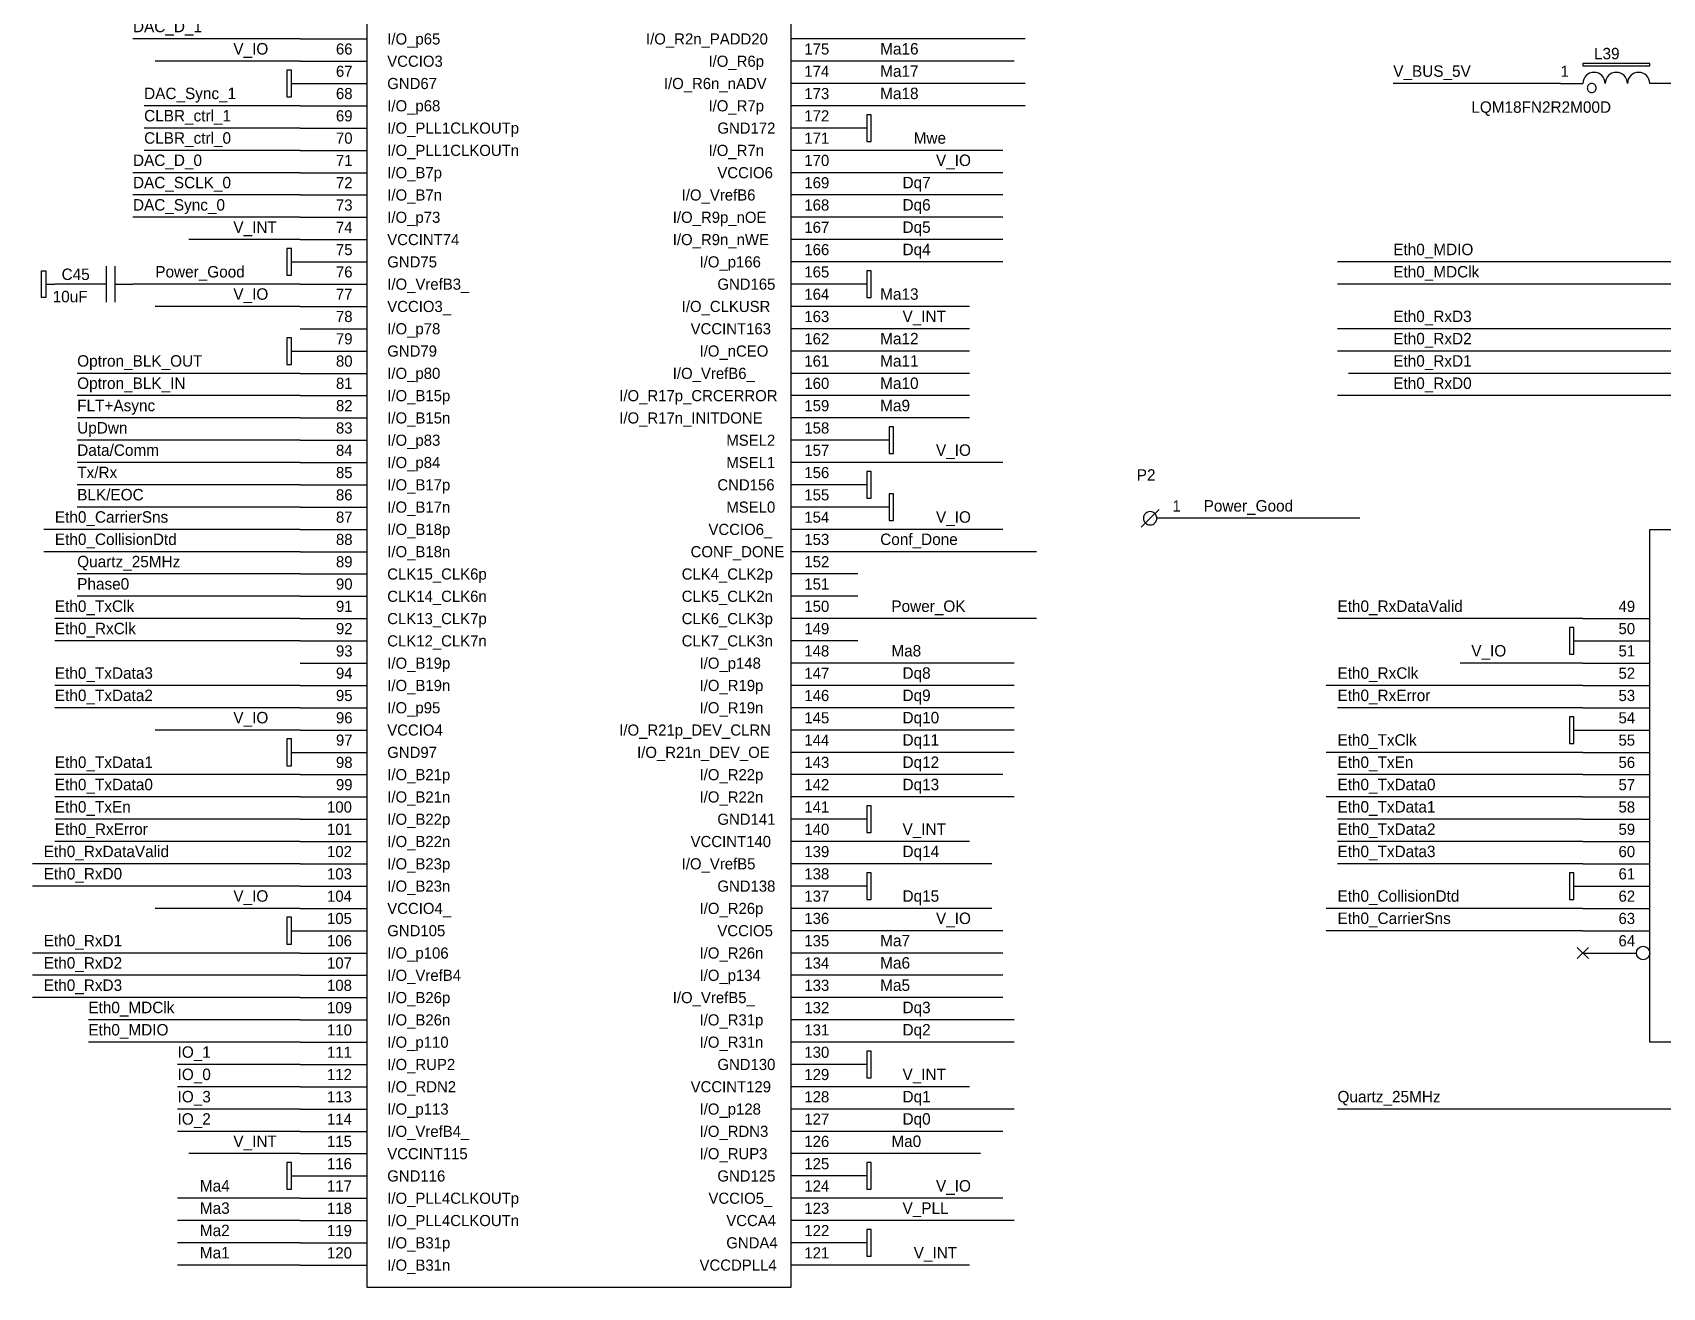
# Model space of a CAD drawing. Extents: x -0.1 to 32.2, y 0.1 to 20.3.
# Drawn here: x 7.35 to 14.66, y 7.8 to 13.43 of the extents above; entities that cross this region are included whole.
import ezdxf

# ---------------------------------------------------------------- set-up
doc = ezdxf.new("R2010")
doc.units = 0

msp = doc.modelspace()

# ---------------------------------------------------------------- linework, layer by layer
at = {"layer": 'PARTS'}
for p, q in [((8.55, 13.4), (8.85, 13.4)), ((11.05, 13.4), (10.75, 13.4)), ((8.55, 13.3), (8.85, 13.3)), ((11.05, 13.3), (10.75, 13.3)), ((8.55, 13.2), (8.85, 13.2)), ((11.05, 13.2), (10.75, 13.2)), ((14.2, 13.2), (14.3, 13.2)), ((14.7, 13.2), (14.6, 13.2)), ((8.55, 13.1), (8.85, 13.1)), ((11.05, 13.1), (10.75, 13.1)), ((8.55, 13), (8.85, 13)), ((11.05, 13), (10.75, 13)), ((8.55, 12.9), (8.85, 12.9)), ((11.05, 12.9), (10.75, 12.9)), ((8.55, 12.8), (8.85, 12.8)), ((11.05, 12.8), (10.75, 12.8)), ((8.55, 12.7), (8.85, 12.7)), ((11.05, 12.7), (10.75, 12.7)), ((8.55, 12.6), (8.85, 12.6)), ((11.05, 12.6), (10.75, 12.6)), ((8.55, 12.5), (8.85, 12.5)), ((11.05, 12.5), (10.75, 12.5)), ((8.55, 12.4), (8.85, 12.4)), ((11.05, 12.4), (10.75, 12.4)), ((8.55, 12.3), (8.85, 12.3)), ((11.05, 12.3), (10.75, 12.3)), ((8.55, 12.2), (8.85, 12.2)), ((11.05, 12.2), (10.75, 12.2)), ((8.55, 12.1), (8.85, 12.1)), ((11.05, 12.1), (10.75, 12.1)), ((8.55, 12), (8.85, 12)), ((11.05, 12), (10.75, 12)), ((8.55, 11.9), (8.85, 11.9)), ((11.05, 11.9), (10.75, 11.9)), ((8.55, 11.8), (8.85, 11.8)), ((11.05, 11.8), (10.75, 11.8)), ((8.55, 11.7), (8.85, 11.7)), ((11.05, 11.7), (10.75, 11.7)), ((8.55, 11.6), (8.85, 11.6)), ((11.05, 11.6), (10.75, 11.6)), ((8.55, 11.5), (8.85, 11.5)), ((11.05, 11.5), (10.75, 11.5)), ((8.55, 11.4), (8.85, 11.4)), ((11.05, 11.4), (10.75, 11.4)), ((8.55, 11.3), (8.85, 11.3)), ((11.05, 11.3), (10.75, 11.3)), ((8.55, 11.2), (8.85, 11.2)), ((11.05, 11.2), (10.75, 11.2)), ((12.5, 11.25), (12.4, 11.25)), ((8.55, 11.1), (8.85, 11.1)), ((11.05, 11.1), (10.75, 11.1)), ((8.55, 11), (8.85, 11)), ((11.05, 11), (10.75, 11)), ((8.55, 10.9), (8.85, 10.9)), ((11.05, 10.9), (10.75, 10.9)), ((8.55, 10.8), (8.85, 10.8)), ((11.05, 10.8), (10.75, 10.8)), ((14.3, 10.8), (14.6, 10.8)), ((8.55, 10.7), (8.85, 10.7)), ((11.05, 10.7), (10.75, 10.7)), ((14.3, 10.7), (14.6, 10.7)), ((8.55, 10.6), (8.85, 10.6)), ((11.05, 10.6), (10.75, 10.6)), ((14.3, 10.6), (14.6, 10.6)), ((8.55, 10.5), (8.85, 10.5)), ((11.05, 10.5), (10.75, 10.5)), ((14.3, 10.5), (14.6, 10.5)), ((8.55, 10.4), (8.85, 10.4)), ((11.05, 10.4), (10.75, 10.4)), ((14.3, 10.4), (14.6, 10.4)), ((8.55, 10.3), (8.85, 10.3)), ((11.05, 10.3), (10.75, 10.3)), ((14.3, 10.3), (14.6, 10.3)), ((8.55, 10.2), (8.85, 10.2)), ((11.05, 10.2), (10.75, 10.2)), ((14.3, 10.2), (14.6, 10.2)), ((8.55, 10.1), (8.85, 10.1)), ((11.05, 10.1), (10.75, 10.1)), ((14.3, 10.1), (14.6, 10.1)), ((8.55, 10), (8.85, 10)), ((11.05, 10), (10.75, 10)), ((14.3, 10), (14.6, 10)), ((8.55, 9.9), (8.85, 9.9)), ((11.05, 9.9), (10.75, 9.9)), ((14.3, 9.9), (14.6, 9.9)), ((8.55, 9.8), (8.85, 9.8)), ((11.05, 9.8), (10.75, 9.8)), ((14.3, 9.8), (14.6, 9.8)), ((8.55, 9.7), (8.85, 9.7)), ((11.05, 9.7), (10.75, 9.7)), ((14.3, 9.7), (14.6, 9.7)), ((8.55, 9.6), (8.85, 9.6)), ((11.05, 9.6), (10.75, 9.6)), ((14.3, 9.6), (14.6, 9.6)), ((8.55, 9.5), (8.85, 9.5)), ((11.05, 9.5), (10.75, 9.5)), ((14.3, 9.5), (14.6, 9.5)), ((8.55, 9.4), (8.85, 9.4)), ((11.05, 9.4), (10.75, 9.4)), ((14.3, 9.4), (14.6, 9.4)), ((8.55, 9.3), (8.85, 9.3)), ((11.05, 9.3), (10.75, 9.3)), ((14.275, 9.325), (14.325, 9.275)), ((14.325, 9.325), (14.275, 9.275)), ((14.3, 9.3), (14.54, 9.3)), ((8.55, 9.2), (8.85, 9.2)), ((11.05, 9.2), (10.75, 9.2)), ((8.55, 9.1), (8.85, 9.1)), ((11.05, 9.1), (10.75, 9.1)), ((8.55, 9), (8.85, 9)), ((11.05, 9), (10.75, 9)), ((8.55, 8.9), (8.85, 8.9)), ((11.05, 8.9), (10.75, 8.9)), ((8.55, 8.8), (8.85, 8.8)), ((11.05, 8.8), (10.75, 8.8)), ((8.55, 8.7), (8.85, 8.7)), ((11.05, 8.7), (10.75, 8.7)), ((8.55, 8.6), (8.85, 8.6)), ((11.05, 8.6), (10.75, 8.6)), ((8.55, 8.5), (8.85, 8.5)), ((11.05, 8.5), (10.75, 8.5)), ((8.55, 8.4), (8.85, 8.4)), ((11.05, 8.4), (10.75, 8.4)), ((8.55, 8.3), (8.85, 8.3)), ((11.05, 8.3), (10.75, 8.3)), ((8.55, 8.2), (8.85, 8.2)), ((11.05, 8.2), (10.75, 8.2)), ((8.55, 8.1), (8.85, 8.1)), ((11.05, 8.1), (10.75, 8.1)), ((8.55, 8), (8.85, 8)), ((11.05, 8), (10.75, 8)), ((8.55, 7.9), (8.85, 7.9)), ((11.05, 7.9), (10.75, 7.9))]:
    msp.add_line(p, q, dxfattribs=at)
for points in [[(8.85, 20), (10.75, 20), (10.75, 7.8), (8.85, 7.8)], [(14.6, 8.9), (14.6, 11.2), (16.9, 11.2), (16.9, 8.9)]]:
    msp.add_lwpolyline(points, close=True, dxfattribs=at)
for points in [[(8.49, 13.26), (8.49, 13.14)], [(8.51, 13.26), (8.49, 13.26)], [(8.51, 13.14), (8.51, 13.26)], [(14.6, 13.29), (14.3, 13.29)], [(14.3, 13.29), (14.3, 13.28)], [(14.3, 13.28), (14.6, 13.28)], [(14.6, 13.28), (14.6, 13.29)], [(8.51, 13.2), (8.55, 13.2)], [(8.49, 13.14), (8.51, 13.14)], [(11.11, 13.06), (11.09, 13.06)], [(11.09, 13.06), (11.09, 12.94)], [(11.11, 12.94), (11.11, 13.06)], [(11.09, 13), (11.05, 13)], [(11.09, 12.94), (11.11, 12.94)], [(8.49, 12.46), (8.49, 12.34)], [(8.51, 12.46), (8.49, 12.46)], [(8.51, 12.34), (8.51, 12.46)], [(7.39, 12.24), (7.39, 12.36)], [(7.39, 12.36), (7.41, 12.36)], [(7.41, 12.36), (7.41, 12.24)], [(7.68, 12.38), (7.68, 12.22)], [(7.72, 12.22), (7.72, 12.38)], [(8.51, 12.4), (8.55, 12.4)], [(11.11, 12.36), (11.09, 12.36)], [(11.09, 12.36), (11.09, 12.24)], [(11.11, 12.24), (11.11, 12.36)], [(7.41, 12.3), (7.45, 12.3)], [(7.68, 12.3), (7.6, 12.3)], [(7.72, 12.3), (7.8, 12.3)], [(8.49, 12.34), (8.51, 12.34)], [(11.09, 12.3), (11.05, 12.3)], [(7.41, 12.24), (7.39, 12.24)], [(11.09, 12.24), (11.11, 12.24)], [(8.49, 12.06), (8.49, 11.94)], [(8.51, 12.06), (8.49, 12.06)], [(8.51, 11.94), (8.51, 12.06)], [(8.51, 12), (8.55, 12)], [(8.49, 11.94), (8.51, 11.94)], [(11.21, 11.66), (11.19, 11.66)], [(11.19, 11.66), (11.19, 11.54)], [(11.21, 11.54), (11.21, 11.66)], [(11.19, 11.6), (11.15, 11.6)], [(11.19, 11.54), (11.21, 11.54)], [(11.09, 11.4), (11.05, 11.4)], [(11.11, 11.46), (11.09, 11.46)], [(11.09, 11.46), (11.09, 11.34)], [(11.11, 11.34), (11.11, 11.46)], [(11.09, 11.34), (11.11, 11.34)], [(11.21, 11.36), (11.19, 11.36)], [(11.19, 11.36), (11.19, 11.24)], [(11.21, 11.24), (11.21, 11.36)], [(11.19, 11.3), (11.15, 11.3)], [(12.36, 11.25), (12.4, 11.29)], [(11.19, 11.24), (11.21, 11.24)], [(12.36, 11.25), (12.32, 11.21)], [(12.4, 11.25), (12.39, 11.25)], [(14.24, 10.76), (14.24, 10.64)], [(14.26, 10.76), (14.24, 10.76)], [(14.26, 10.64), (14.26, 10.76)], [(14.26, 10.7), (14.3, 10.7)], [(14.24, 10.64), (14.26, 10.64)], [(14.24, 10.36), (14.24, 10.24)], [(14.26, 10.36), (14.24, 10.36)], [(14.26, 10.24), (14.26, 10.36)], [(8.49, 10.26), (8.49, 10.14)], [(8.51, 10.26), (8.49, 10.26)], [(8.51, 10.14), (8.51, 10.26)], [(14.24, 10.24), (14.26, 10.24)], [(14.26, 10.3), (14.3, 10.3)], [(8.51, 10.2), (8.55, 10.2)], [(8.49, 10.14), (8.51, 10.14)], [(11.11, 9.96), (11.09, 9.96)], [(11.09, 9.96), (11.09, 9.84)], [(11.11, 9.84), (11.11, 9.96)], [(11.09, 9.9), (11.05, 9.9)], [(11.09, 9.84), (11.11, 9.84)], [(11.11, 9.66), (11.09, 9.66)], [(11.09, 9.66), (11.09, 9.54)], [(11.11, 9.54), (11.11, 9.66)], [(14.24, 9.66), (14.24, 9.54)], [(14.26, 9.66), (14.24, 9.66)], [(14.26, 9.54), (14.26, 9.66)], [(11.09, 9.6), (11.05, 9.6)], [(14.26, 9.6), (14.3, 9.6)], [(11.09, 9.54), (11.11, 9.54)], [(14.24, 9.54), (14.26, 9.54)], [(8.49, 9.46), (8.49, 9.34)], [(8.51, 9.46), (8.49, 9.46)], [(8.51, 9.34), (8.51, 9.46)], [(8.51, 9.4), (8.55, 9.4)], [(8.49, 9.34), (8.51, 9.34)], [(11.11, 8.86), (11.09, 8.86)], [(11.09, 8.86), (11.09, 8.74)], [(11.11, 8.74), (11.11, 8.86)], [(11.09, 8.8), (11.05, 8.8)], [(11.09, 8.74), (11.11, 8.74)], [(8.49, 8.36), (8.49, 8.24)], [(8.51, 8.36), (8.49, 8.36)], [(8.51, 8.24), (8.51, 8.36)], [(11.11, 8.36), (11.09, 8.36)], [(11.09, 8.36), (11.09, 8.24)], [(11.11, 8.24), (11.11, 8.36)], [(8.51, 8.3), (8.55, 8.3)], [(11.09, 8.3), (11.05, 8.3)], [(8.49, 8.24), (8.51, 8.24)], [(11.09, 8.24), (11.11, 8.24)], [(11.11, 8.06), (11.09, 8.06)], [(11.09, 8.06), (11.09, 7.94)], [(11.11, 7.94), (11.11, 8.06)], [(11.09, 8), (11.05, 8)], [(11.09, 7.94), (11.11, 7.94)]]:
    msp.add_lwpolyline(points, dxfattribs=at)
for points in [[(14.35, 13.25, 0.4142), (14.3, 13.2)], [(14.4, 13.2, 0.4142), (14.35, 13.25)], [(14.45, 13.25, 0.4142), (14.4, 13.2)], [(14.5, 13.2, 0.4142), (14.45, 13.25)], [(14.55, 13.25, 0.4142), (14.5, 13.2)], [(14.6, 13.2, 0.4142), (14.55, 13.25)]]:
    msp.add_lwpolyline(points, format="xyb", dxfattribs=at)
for points in [[(14.36, 13.18, 0.0985), (14.3585, 13.1877, 0.0985), (14.3541, 13.1941, 0.0985), (14.3477, 13.1985, 0.0985), (14.34, 13.2, 0.0985), (14.3323, 13.1985, 0.0985), (14.3259, 13.1941, 0.0985), (14.3215, 13.1877, 0.0985), (14.32, 13.18, 0.0985), (14.3215, 13.1723, 0.0985), (14.3259, 13.1659, 0.0985), (14.3323, 13.1615, 0.0985), (14.34, 13.16, 0.0985), (14.3477, 13.1615, 0.0985), (14.3541, 13.1659, 0.0985), (14.3585, 13.1723, 0.0985)], [(12.39, 11.25, 0.0985), (12.3877, 11.2615, 0.0985), (12.3812, 11.2712, 0.0985), (12.3715, 11.2777, 0.0985), (12.36, 11.28, 0.0985), (12.3485, 11.2777, 0.0985), (12.3388, 11.2712, 0.0985), (12.3323, 11.2615, 0.0985), (12.33, 11.25, 0.0985), (12.3323, 11.2385, 0.0985), (12.3388, 11.2288, 0.0985), (12.3485, 11.2223, 0.0985), (12.36, 11.22, 0.0985), (12.3715, 11.2223, 0.0985), (12.3812, 11.2288, 0.0985), (12.3877, 11.2385, 0.0985)]]:
    msp.add_lwpolyline(points, format="xyb", close=True, dxfattribs=at)
msp.add_circle((14.57, 9.3), 0.03, dxfattribs=at)
at = {"layer": 'WIRE'}
for points in [[(8.55, 13.4), (7.8, 13.4)], [(11.8, 13.4), (11.05, 13.4)], [(8.55, 13.3), (7.9, 13.3)], [(11.75, 13.3), (11.05, 13.3)], [(11.8, 13.2), (11.05, 13.2)], [(14.2, 13.2), (13.45, 13.2)], [(8.55, 13.1), (7.85, 13.1)], [(11.8, 13.1), (11.05, 13.1)], [(8.55, 13), (7.85, 13)], [(8.55, 12.9), (7.85, 12.9)], [(11.7, 12.9), (11.05, 12.9)], [(8.55, 12.8), (7.8, 12.8)], [(11.7, 12.8), (11.05, 12.8)], [(8.55, 12.7), (7.8, 12.7)], [(11.7, 12.7), (11.05, 12.7)], [(8.55, 12.6), (7.8, 12.6)], [(11.7, 12.6), (11.05, 12.6)], [(8.55, 12.5), (8.05, 12.5)], [(11.7, 12.5), (11.05, 12.5)], [(11.7, 12.4), (11.05, 12.4)], [(15.6, 12.4), (13.2, 12.4)], [(7.6, 12.3), (7.45, 12.3)], [(8.55, 12.3), (7.8, 12.3)], [(15.5, 12.3), (13.2, 12.3)], [(8.55, 12.2), (7.9, 12.2)], [(11.55, 12.2), (11.05, 12.2)], [(11.55, 12.1), (11.05, 12.1)], [(15.3, 12.1), (13.2, 12.1)], [(11.55, 12), (11.05, 12)], [(15.2, 12), (13.2, 12)], [(8.55, 11.9), (7.55, 11.9)], [(11.55, 11.9), (11.05, 11.9)], [(15.1, 11.9), (13.25, 11.9)], [(8.55, 11.8), (7.55, 11.8)], [(11.55, 11.8), (11.05, 11.8)], [(15, 11.8), (13.2, 11.8)], [(8.55, 11.7), (7.55, 11.7)], [(11.55, 11.7), (11.05, 11.7)], [(8.55, 11.6), (7.55, 11.6)], [(11.15, 11.6), (11.05, 11.6)], [(8.55, 11.5), (7.55, 11.5)], [(11.7, 11.5), (11.05, 11.5)], [(8.55, 11.4), (7.55, 11.4)], [(8.55, 11.3), (7.55, 11.3)], [(11.15, 11.3), (11.05, 11.3)], [(8.55, 11.2), (7.4, 11.2)], [(11.7, 11.2), (11.05, 11.2)], [(13.3, 11.25), (12.5, 11.25)], [(8.55, 11.1), (7.4, 11.1)], [(11.85, 11.1), (11.05, 11.1)], [(8.55, 11), (7.55, 11)], [(8.55, 10.9), (7.55, 10.9)], [(8.55, 10.8), (7.45, 10.8)], [(11.85, 10.8), (11.05, 10.8)], [(14.3, 10.8), (13.2, 10.8)], [(8.55, 10.7), (7.45, 10.7)], [(11.75, 10.6), (11.05, 10.6)], [(14.3, 10.6), (13.75, 10.6)], [(8.55, 10.5), (7.45, 10.5)], [(11.75, 10.5), (11.05, 10.5)], [(14.3, 10.5), (13.15, 10.5)], [(8.55, 10.4), (7.45, 10.4)], [(11.75, 10.4), (11.05, 10.4)], [(14.3, 10.4), (13.2, 10.4)], [(8.55, 10.3), (7.9, 10.3)], [(11.75, 10.3), (11.05, 10.3)], [(11.75, 10.2), (11.05, 10.2)], [(14.3, 10.2), (13.15, 10.2)], [(8.55, 10.1), (7.45, 10.1)], [(11.7, 10.1), (11.05, 10.1)], [(14.3, 10.1), (13.2, 10.1)], [(8.55, 10), (7.45, 10)], [(11.75, 10), (11.05, 10)], [(14.3, 10), (13.15, 10)], [(8.55, 9.9), (7.45, 9.9)], [(14.3, 9.9), (13.2, 9.9)], [(8.55, 9.8), (7.45, 9.8)], [(11.55, 9.8), (11.05, 9.8)], [(14.3, 9.8), (13.2, 9.8)], [(8.55, 9.7), (7.35, 9.7)], [(11.65, 9.7), (11.05, 9.7)], [(14.3, 9.7), (13.2, 9.7)], [(8.55, 9.6), (7.35, 9.6)], [(8.55, 9.5), (7.9, 9.5)], [(11.65, 9.5), (11.05, 9.5)], [(14.3, 9.5), (13.15, 9.5)], [(11.7, 9.4), (11.05, 9.4)], [(14.3, 9.4), (13.15, 9.4)], [(8.55, 9.3), (7.35, 9.3)], [(11.7, 9.3), (11.05, 9.3)], [(8.55, 9.2), (7.35, 9.2)], [(11.7, 9.2), (11.05, 9.2)], [(8.55, 9.1), (7.35, 9.1)], [(11.7, 9.1), (11.05, 9.1)], [(8.55, 9), (7.6, 9)], [(11.75, 9), (11.05, 9)], [(8.55, 8.9), (7.6, 8.9)], [(11.75, 8.9), (11.05, 8.9)], [(8.55, 8.8), (8, 8.8)], [(8.55, 8.7), (8, 8.7)], [(11.55, 8.7), (11.05, 8.7)], [(8.55, 8.6), (8, 8.6)], [(11.75, 8.6), (11.05, 8.6)], [(15, 8.6), (13.2, 8.6)], [(8.55, 8.5), (8, 8.5)], [(11.7, 8.5), (11.05, 8.5)], [(8.55, 8.4), (8.05, 8.4)], [(11.6, 8.4), (11.05, 8.4)], [(8.55, 8.2), (8, 8.2)], [(11.7, 8.2), (11.05, 8.2)], [(8.55, 8.1), (8, 8.1)], [(11.75, 8.1), (11.05, 8.1)], [(8.55, 8), (8, 8)], [(8.55, 7.9), (8, 7.9)], [(11.55, 7.9), (11.05, 7.9)]]:
    msp.add_lwpolyline(points, dxfattribs=at)

# ---------------------------------------------------------------- texts
at = {"layer": 'PARTS'}
for s, p in [('66', (8.71, 13.33)), ('I/O_p65', (8.94, 13.375)), ('I/O_R2n_PADD20', (10.1, 13.375)), ('175', (10.81, 13.33)), ('VCCIO3', (8.94, 13.275)), ('I/O_R6p', (10.38, 13.275)), ('67', (8.71, 13.23)), ('GND67', (8.94, 13.175)), ('I/O_R6n_nADV', (10.18, 13.175)), ('174', (10.81, 13.23)), ('1', (14.2, 13.23)), ('68', (8.71, 13.13)), ('173', (10.81, 13.13)), ('69', (8.71, 13.03)), ('I/O_p68', (8.94, 13.075)), ('I/O_R7p', (10.38, 13.075)), ('172', (10.81, 13.03)), ('I/O_PLL1CLKOUTp', (8.94, 12.975)), ('GND172', (10.42, 12.975)), ('70', (8.71, 12.93)), ('171', (10.81, 12.93)), ('71', (8.71, 12.83)), ('I/O_PLL1CLKOUTn', (8.94, 12.875)), ('I/O_R7n', (10.38, 12.875)), ('170', (10.81, 12.83)), ('I/O_B7p', (8.94, 12.775)), ('VCCIO6', (10.42, 12.775)), ('72', (8.71, 12.73)), ('I/O_B7n', (8.94, 12.675)), ('I/O_VrefB6', (10.26, 12.675)), ('169', (10.81, 12.73)), ('73', (8.71, 12.63)), ('168', (10.81, 12.63)), ('74', (8.71, 12.53)), ('I/O_p73', (8.94, 12.575)), ('I/O_R9p_nOE', (10.22, 12.575)), ('167', (10.81, 12.53)), ('VCCINT74', (8.94, 12.475)), ('I/O_R9n_nWE', (10.22, 12.475)), ('75', (8.71, 12.43)), ('GND75', (8.94, 12.375)), ('I/O_p166', (10.34, 12.375)), ('166', (10.81, 12.43)), ('76', (8.71, 12.33)), ('165', (10.81, 12.33)), ('77', (8.71, 12.23)), ('I/O_VrefB3_', (8.94, 12.275)), ('GND165', (10.42, 12.275)), ('164', (10.81, 12.23)), ('VCCIO3_', (8.94, 12.175)), ('I/O_CLKUSR', (10.26, 12.175)), ('78', (8.71, 12.13)), ('163', (10.81, 12.13)), ('79', (8.71, 12.03)), ('I/O_p78', (8.94, 12.075)), ('VCCINT163', (10.3, 12.075)), ('162', (10.81, 12.03)), ('GND79', (8.94, 11.975)), ('I/O_nCEO', (10.34, 11.975)), ('80', (8.71, 11.93)), ('I/O_p80', (8.94, 11.875)), ('I/O_VrefB6_', (10.22, 11.875)), ('161', (10.81, 11.93)), ('81', (8.71, 11.83)), ('160', (10.81, 11.83)), ('82', (8.71, 11.73)), ('I/O_B15p', (8.94, 11.775)), ('I/O_R17p_CRCERROR', (9.98, 11.775)), ('159', (10.81, 11.73)), ('I/O_B15n', (8.94, 11.675)), ('I/O_R17n_INITDONE', (9.98, 11.675)), ('83', (8.71, 11.63)), ('I/O_p83', (8.94, 11.575)), ('MSEL2', (10.46, 11.575)), ('158', (10.81, 11.63)), ('84', (8.71, 11.53)), ('157', (10.81, 11.53)), ('85', (8.71, 11.43)), ('I/O_p84', (8.94, 11.475)), ('MSEL1', (10.46, 11.475)), ('156', (10.81, 11.43)), ('I/O_B17p', (8.94, 11.375)), ('CND156', (10.42, 11.375)), ('86', (8.71, 11.33)), ('I/O_B17n', (8.94, 11.275)), ('MSEL0', (10.46, 11.275)), ('155', (10.81, 11.33)), ('1', (12.46, 11.28)), ('87', (8.71, 11.23)), ('154', (10.81, 11.23)), ('88', (8.71, 11.13)), ('I/O_B18p', (8.94, 11.175)), ('VCCIO6_', (10.38, 11.175)), ('153', (10.81, 11.13)), ('I/O_B18n', (8.94, 11.075)), ('CONF_DONE', (10.3, 11.075)), ('89', (8.71, 11.03)), ('152', (10.81, 11.03)), ('90', (8.71, 10.93)), ('CLK15_CLK6p', (8.94, 10.975)), ('CLK4_CLK2p', (10.26, 10.975)), ('151', (10.81, 10.93)), ('CLK14_CLK6n', (8.94, 10.875)), ('CLK5_CLK2n', (10.26, 10.875)), ('91', (8.71, 10.83)), ('CLK13_CLK7p', (8.94, 10.775)), ('CLK6_CLK3p', (10.26, 10.775)), ('150', (10.81, 10.83)), ('49', (14.46, 10.83)), ('92', (8.71, 10.73)), ('149', (10.81, 10.73)), ('50', (14.46, 10.73)), ('93', (8.71, 10.63)), ('CLK12_CLK7n', (8.94, 10.675)), ('CLK7_CLK3n', (10.26, 10.675)), ('148', (10.81, 10.63)), ('51', (14.46, 10.63)), ('I/O_B19p', (8.94, 10.575)), ('I/O_p148', (10.34, 10.575)), ('94', (8.71, 10.53)), ('I/O_B19n', (8.94, 10.475)), ('I/O_R19p', (10.34, 10.475)), ('147', (10.81, 10.53)), ('52', (14.46, 10.53)), ('95', (8.71, 10.43)), ('146', (10.81, 10.43)), ('53', (14.46, 10.43)), ('96', (8.71, 10.33)), ('I/O_p95', (8.94, 10.375)), ('I/O_R19n', (10.34, 10.375)), ('145', (10.81, 10.33)), ('54', (14.46, 10.33)), ('VCCIO4', (8.94, 10.275)), ('I/O_R21p_DEV_CLRN', (9.98, 10.275)), ('97', (8.71, 10.23)), ('144', (10.81, 10.23)), ('55', (14.46, 10.23)), ('98', (8.71, 10.13)), ('GND97', (8.94, 10.175)), ('I/O_R21n_DEV_OE', (10.06, 10.175)), ('143', (10.81, 10.13)), ('56', (14.46, 10.13)), ('I/O_B21p', (8.94, 10.075)), ('I/O_R22p', (10.34, 10.075)), ('99', (8.71, 10.03)), ('I/O_B21n', (8.94, 9.975)), ('I/O_R22n', (10.34, 9.975)), ('142', (10.81, 10.03)), ('57', (14.46, 10.03)), ('100', (8.67, 9.93)), ('141', (10.81, 9.93)), ('58', (14.46, 9.93)), ('101', (8.67, 9.83)), ('I/O_B22p', (8.94, 9.875)), ('GND141', (10.42, 9.875)), ('140', (10.81, 9.83)), ('59', (14.46, 9.83)), ('I/O_B22n', (8.94, 9.775)), ('VCCINT140', (10.3, 9.775)), ('102', (8.67, 9.73)), ('I/O_B23p', (8.94, 9.675)), ('I/O_VrefB5', (10.26, 9.675)), ('139', (10.81, 9.73)), ('60', (14.46, 9.73)), ('103', (8.67, 9.63)), ('138', (10.81, 9.63)), ('61', (14.46, 9.63)), ('104', (8.67, 9.53)), ('I/O_B23n', (8.94, 9.575)), ('GND138', (10.42, 9.575)), ('137', (10.81, 9.53)), ('62', (14.46, 9.53)), ('VCCIO4_', (8.94, 9.475)), ('I/O_R26p', (10.34, 9.475)), ('105', (8.67, 9.43)), ('GND105', (8.94, 9.375)), ('VCCIO5', (10.42, 9.375)), ('136', (10.81, 9.43)), ('63', (14.46, 9.43)), ('106', (8.67, 9.33)), ('135', (10.81, 9.33)), ('64', (14.46, 9.33)), ('107', (8.67, 9.23)), ('I/O_p106', (8.94, 9.275)), ('I/O_R26n', (10.34, 9.275)), ('134', (10.81, 9.23)), ('I/O_VrefB4', (8.94, 9.175)), ('I/O_p134', (10.34, 9.175)), ('108', (8.67, 9.13)), ('133', (10.81, 9.13)), ('109', (8.67, 9.03)), ('I/O_B26p', (8.94, 9.075)), ('I/O_VrefB5_', (10.22, 9.075)), ('132', (10.81, 9.03)), ('I/O_B26n', (8.94, 8.975)), ('I/O_R31p', (10.34, 8.975)), ('110', (8.67, 8.93)), ('I/O_p110', (8.94, 8.875)), ('I/O_R31n', (10.34, 8.875)), ('131', (10.81, 8.93)), ('111', (8.67, 8.83)), ('130', (10.81, 8.83)), ('112', (8.67, 8.73)), ('I/O_RUP2', (8.94, 8.775)), ('GND130', (10.42, 8.775)), ('129', (10.81, 8.73)), ('I/O_RDN2', (8.94, 8.675)), ('VCCINT129', (10.3, 8.675)), ('113', (8.67, 8.63)), ('I/O_p113', (8.94, 8.575)), ('I/O_p128', (10.34, 8.575)), ('128', (10.81, 8.63)), ('114', (8.67, 8.53)), ('127', (10.81, 8.53)), ('115', (8.67, 8.43)), ('I/O_VrefB4_', (8.94, 8.475)), ('I/O_RDN3', (10.34, 8.475)), ('126', (10.81, 8.43)), ('VCCINT115', (8.94, 8.375)), ('I/O_RUP3', (10.34, 8.375)), ('116', (8.67, 8.33)), ('125', (10.81, 8.33)), ('117', (8.67, 8.23)), ('GND116', (8.94, 8.275)), ('GND125', (10.42, 8.275)), ('124', (10.81, 8.23)), ('I/O_PLL4CLKOUTp', (8.94, 8.175)), ('VCCIO5_', (10.38, 8.175)), ('118', (8.67, 8.13)), ('I/O_PLL4CLKOUTn', (8.94, 8.075)), ('VCCA4', (10.46, 8.075)), ('123', (10.81, 8.13)), ('119', (8.67, 8.03)), ('122', (10.81, 8.03)), ('120', (8.67, 7.93)), ('I/O_B31p', (8.94, 7.975)), ('GNDA4', (10.46, 7.975)), ('121', (10.81, 7.93)), ('I/O_B31n', (8.94, 7.875)), ('VCCDPLL4', (10.34, 7.875))]:
    msp.add_text(s, height=0.05, dxfattribs=at).set_placement(p)
at = {"layer": 'PARTTEXT'}
for s, p in [('L39', (14.35, 13.3086)), ('LQM18FN2R2M00D', (13.8, 13.0686)), ('C45', (7.48, 12.3186)), ('10uF', (7.44, 12.2186)), ('P2', (12.3, 11.4186))]:
    msp.add_text(s, height=0.0514, dxfattribs=at).set_placement(p)
at = {"layer": 'WIRETEXT'}
for s, p in [('DAC_D_1', (7.8, 13.43)), ('V_IO', (8.25, 13.33)), ('Ma16', (11.15, 13.33)), ('Ma17', (11.15, 13.23)), ('V_BUS_5V', (13.45, 13.23)), ('DAC_Sync_1', (7.85, 13.13)), ('Ma18', (11.15, 13.13)), ('CLBR_ctrl_1', (7.85, 13.03)), ('CLBR_ctrl_0', (7.85, 12.93)), ('Mwe', (11.3, 12.93)), ('DAC_D_0', (7.8, 12.83)), ('V_IO', (11.4, 12.83)), ('DAC_SCLK_0', (7.8, 12.73)), ('Dq7', (11.25, 12.73)), ('DAC_Sync_0', (7.8, 12.63)), ('Dq6', (11.25, 12.63)), ('V_INT', (8.25, 12.53)), ('Dq5', (11.25, 12.53)), ('Dq4', (11.25, 12.43)), ('Eth0_MDIO', (13.45, 12.43)), ('Power_Good', (7.9, 12.33)), ('Eth0_MDClk', (13.45, 12.33)), ('V_IO', (8.25, 12.23)), ('Ma13', (11.15, 12.23)), ('V_INT', (11.25, 12.13)), ('Eth0_RxD3', (13.45, 12.13)), ('Ma12', (11.15, 12.03)), ('Eth0_RxD2', (13.45, 12.03)), ('Eth0_RxD1', (13.45, 11.93)), ('Optron_BLK_OUT', (7.55, 11.93)), ('Ma11', (11.15, 11.93)), ('Optron_BLK_IN', (7.55, 11.83)), ('Ma10', (11.15, 11.83)), ('Eth0_RxD0', (13.45, 11.83)), ('FLT+Async', (7.55, 11.73)), ('Ma9', (11.15, 11.73)), ('UpDwn', (7.55, 11.63)), ('Data/Comm', (7.55, 11.53)), ('V_IO', (11.4, 11.53)), ('Tx/Rx', (7.55, 11.43)), ('BLK/EOC', (7.55, 11.33)), ('Power_Good', (12.6, 11.28)), ('Eth0_CarrierSns', (7.45, 11.23)), ('V_IO', (11.4, 11.23)), ('Eth0_CollisionDtd', (7.45, 11.13)), ('Conf_Done', (11.15, 11.13)), ('Quartz_25MHz', (7.55, 11.03)), ('Phase0', (7.55, 10.93)), ('Eth0_TxClk', (7.45, 10.83)), ('Power_OK', (11.2, 10.83)), ('Eth0_RxDataValid', (13.2, 10.83)), ('Eth0_RxClk', (7.45, 10.73)), ('Ma8', (11.2, 10.63)), ('V_IO', (13.8, 10.63)), ('Eth0_TxData3', (7.45, 10.53)), ('Dq8', (11.25, 10.53)), ('Eth0_RxClk', (13.2, 10.53)), ('Eth0_TxData2', (7.45, 10.43)), ('Dq9', (11.25, 10.43)), ('Eth0_RxError', (13.2, 10.43)), ('V_IO', (8.25, 10.33)), ('Dq10', (11.25, 10.33)), ('Dq11', (11.25, 10.23)), ('Eth0_TxClk', (13.2, 10.23)), ('Eth0_TxData1', (7.45, 10.13)), ('Dq12', (11.25, 10.13)), ('Eth0_TxEn', (13.2, 10.13)), ('Eth0_TxData0', (7.45, 10.03)), ('Eth0_TxData0', (13.2, 10.03)), ('Dq13', (11.25, 10.03)), ('Eth0_TxEn', (7.45, 9.93)), ('Eth0_TxData1', (13.2, 9.93)), ('Eth0_RxError', (7.45, 9.83)), ('V_INT', (11.25, 9.83)), ('Eth0_TxData2', (13.2, 9.83)), ('Eth0_RxDataValid', (7.4, 9.73)), ('Dq14', (11.25, 9.73)), ('Eth0_TxData3', (13.2, 9.73)), ('Eth0_RxD0', (7.4, 9.63)), ('V_IO', (8.25, 9.53)), ('Dq15', (11.25, 9.53)), ('Eth0_CollisionDtd', (13.2, 9.53)), ('V_IO', (11.4, 9.43)), ('Eth0_CarrierSns', (13.2, 9.43)), ('Eth0_RxD1', (7.4, 9.33)), ('Ma7', (11.15, 9.33)), ('Eth0_RxD2', (7.4, 9.23)), ('Ma6', (11.15, 9.23)), ('Eth0_RxD3', (7.4, 9.13)), ('Ma5', (11.15, 9.13)), ('Eth0_MDClk', (7.6, 9.03)), ('Dq3', (11.25, 9.03)), ('Eth0_MDIO', (7.6, 8.93)), ('Dq2', (11.25, 8.93)), ('IO_1', (8, 8.83)), ('IO_0', (8, 8.73)), ('V_INT', (11.25, 8.73)), ('IO_3', (8, 8.63)), ('Dq1', (11.25, 8.63)), ('Quartz_25MHz', (13.2, 8.63)), ('IO_2', (8, 8.53)), ('Dq0', (11.25, 8.53)), ('V_INT', (8.25, 8.43)), ('Ma0', (11.2, 8.43)), ('Ma4', (8.1, 8.23)), ('V_IO', (11.4, 8.23)), ('Ma3', (8.1, 8.13)), ('V_PLL', (11.25, 8.13)), ('Ma2', (8.1, 8.03)), ('Ma1', (8.1, 7.93)), ('V_INT', (11.3, 7.93))]:
    msp.add_text(s, height=0.0514, dxfattribs=at).set_placement(p)

doc.saveas('drawing.dxf')
